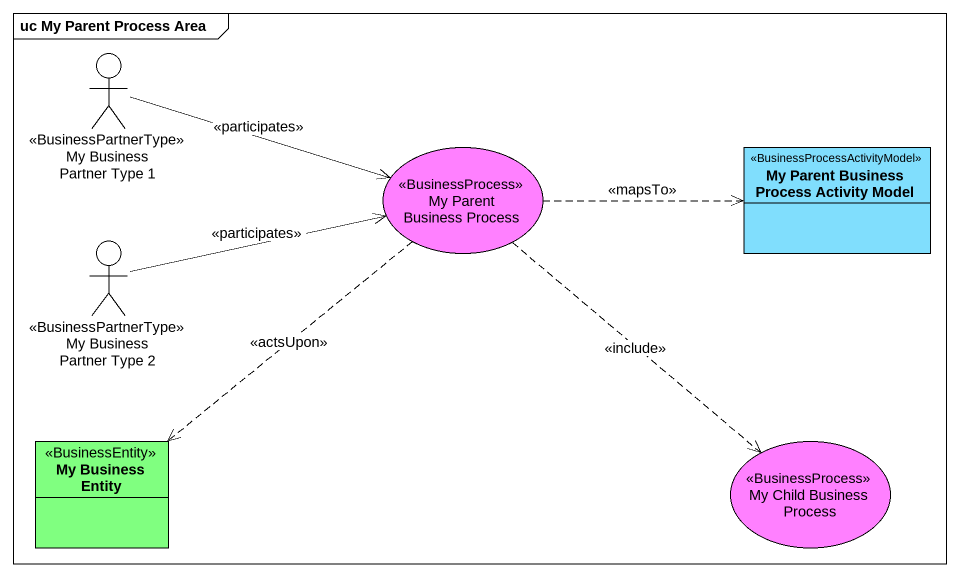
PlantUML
@startuml
mainframe uc My Parent Process Area
allowmixing
hide circle
hide empty members
actor "My Business Partner Type 1" as My_Business_Partner_Type_1 <<BusinessPartnerType>>
usecase "My Parent Business Process" as My_Parent_Business_Process <<BusinessProcess>> #FF80FF
class "My Parent Business Process Activity Model" as My_Parent_Business_Process_2 <<BusinessProcessActivityModel>> #80DEFD
actor "My Business Partner Type 2" as My_Business_Partner_Type_2 <<BusinessPartnerType>>
class "My Business Entity" as My_Business_Entity <<BusinessEntity>> #80FF80
usecase "My Child Business Process" as My_Child_Business_Process <<BusinessProcess>> #FF80FF
My_Business_Partner_Type_1 -right-> My_Parent_Business_Process : <<participates>>
My_Parent_Business_Process .right.> My_Parent_Business_Process_2 : <<mapsTo>>
My_Parent_Business_Process ..> My_Business_Entity : <<actsUpon>>
My_Parent_Business_Process ..> My_Child_Business_Process : <<include>>
My_Business_Partner_Type_2 -right-> My_Parent_Business_Process : <<participates>>
@enduml
